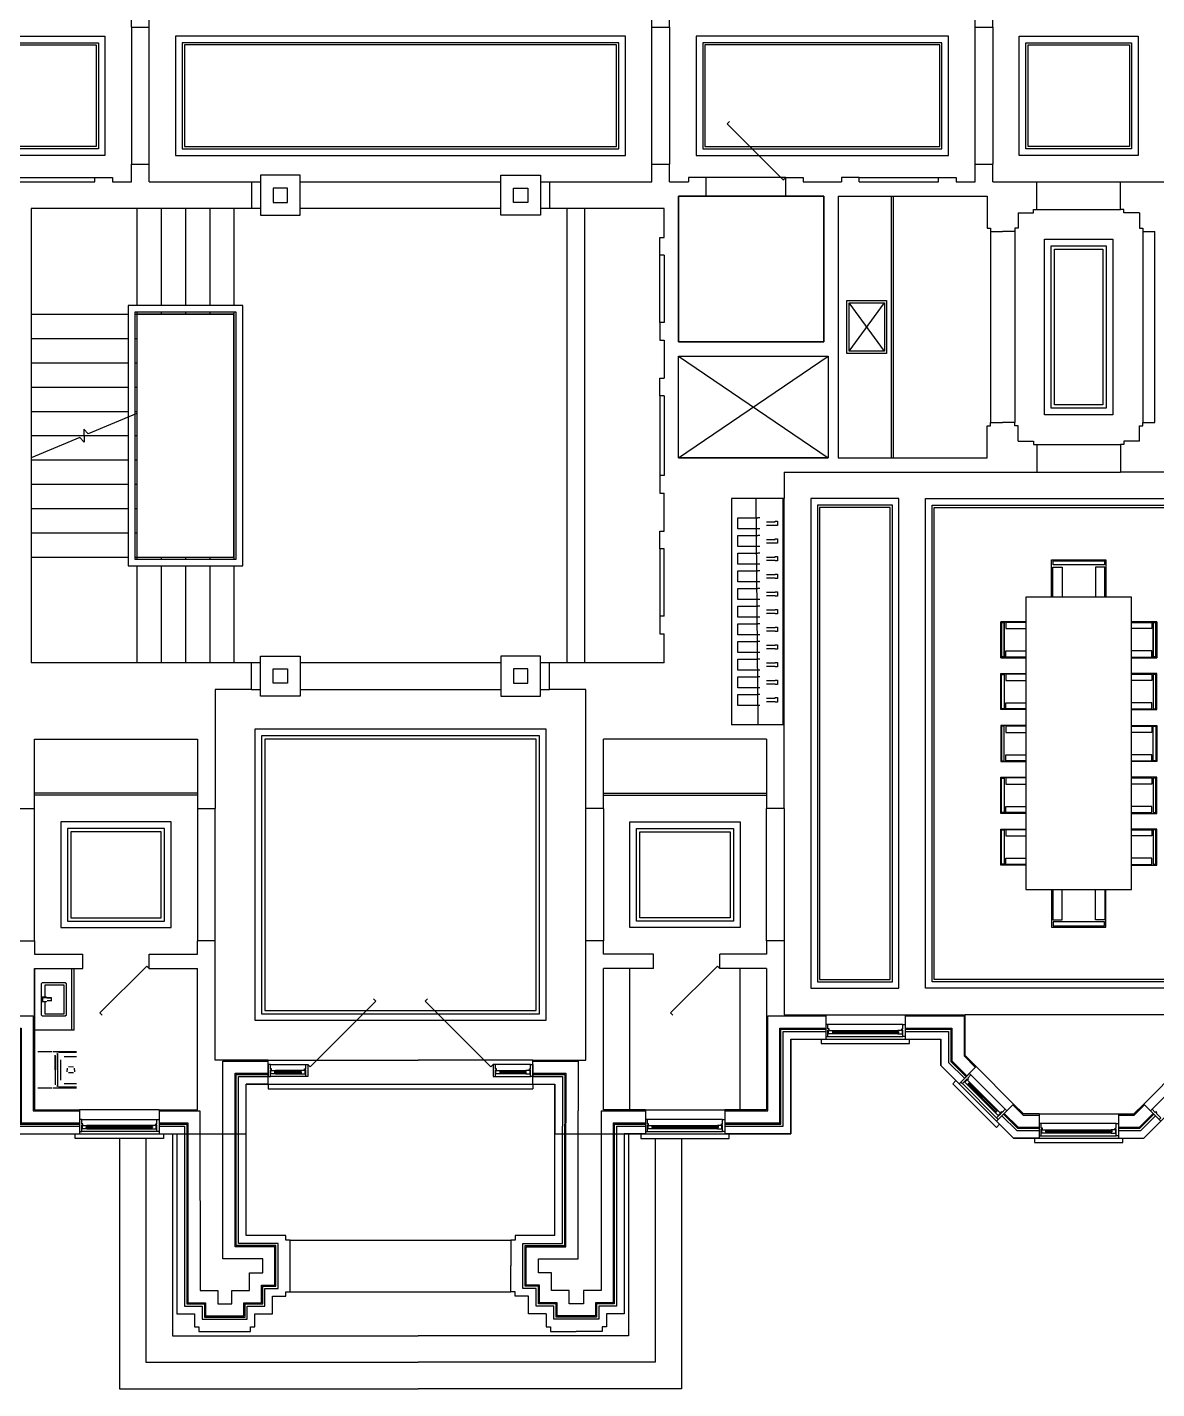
# Model space of a CAD drawing. Header units: metres. Extents: x -754 to 754, y 0 to 1179.
# Drawn here: x -169 to 343, y 0 to 617 of the extents above; entities that cross this region are included whole.
import ezdxf

# ---------------------------------------------------------------- set-up
doc = ezdxf.new("R2010")
doc.units = ezdxf.units.M

msp = doc.modelspace()

# ---------------------------------------------------------------- linework, layer by layer
at = {"layer": 'Defpoints', "elevation": 0.34}
msp.add_lwpolyline([(-177, 115.5), (-70, 115.5), (-70, 138), (70, 138), (70, 115.5), (177, 115.5), (177, 158.5), (244.99, 158.5), (244.99, 146.5), (277.94, 113.55), (337.05, 113.55), (370, 146.5), (370, 158.5), (438, 158.5), (449, 158.5), (449, 512), (638.09, 512), (638.09, 664.5)], dxfattribs=at)
at = {"layer": 'Defpoints', "color": 4, "elevation": 0.34}
msp.add_lwpolyline([(192, 540.5), (126, 540.5), (126, 474.5), (192, 474.5)], close=True, dxfattribs=at)
at = {"layer": 'Defpoints', "elevation": 0.34}
msp.add_lwpolyline([(-75.5, 487), (-119.5, 487), (-119.5, 377), (-75.5, 377)], close=True, dxfattribs=at)
at = {"layer": 'Defpoints'}
msp.add_lwpolyline([(126, 468.1), (193.9, 468.1), (193.9, 422), (126, 422)], close=True, dxfattribs=at)
at = {"layer": 'FP-Above'}
for p, q in [((-122, 617.08, 0.34), (-122, 555, 0.34)), ((-114, 555, 0.34), (-114, 617.08, 0.34)), ((114, 555, 0.34), (114, 617.08, 0.34)), ((122, 617.08, 0.34), (122, 555, 0.34)), ((260.5, 555, 0.34), (260.5, 617.08, 0.34)), ((268.5, 617.08, 0.34), (268.5, 555, 0.34)), ((-174.63, 549, 0.34), (-138.63, 549, 0.34)), ((-174.63, 549, 0.34), (-138.63, 549, 0.34)), ((-67.5, 547, 0.34), (-63.5, 547, 0.34)), ((-45.5, 547, 0.34), (45.5, 547, 0.34)), ((63.5, 547, 0.34), (67.5, 547, 0.34)), ((174.63, 549, 0.34), (138.63, 549, 0.34)), ((207.88, 549, 0.34), (243.88, 549, 0.34)), ((288.5, 547, 0.34), (326.5, 547, 0.34)), ((138.63, 540.5, 0.34), (174.63, 540.5, 0.34)), ((222.4, 540.5, 0.34), (222.4, 422, 0.34)), ((-63.5, 535, 0.34), (-67.5, 535, 0.34)), ((45.5, 535, 0.34), (-45.5, 535, 0.34)), ((67.5, 535, 0.34), (63.5, 535, 0.34)), ((288.5, 534.5, 0.34), (326.5, 534.5, 0.34)), ((267.5, 524.5, 0.34), (267.5, 438, 0.34)), ((278.5, 524.5, 0.34), (278.5, 438, 0.34)), ((336.5, 524.5, 0.34), (336.5, 438, 0.34)), ((117.5, 483.25, 0.34), (117.5, 513.75, 0.34)), ((126, 468.1, 0.34), (193.9, 422, 0.34)), ((126, 422, 0.34), (193.9, 468.1, 0.34)), ((117.5, 450, 0.34), (117.5, 414, 0.34)), ((288.5, 428, 0.34), (326.5, 428, 0.34)), ((288.5, 415.5, 0.34), (326.5, 415.5, 0.34)), ((117.5, 380.75, 0.34), (117.5, 350.25, 0.34)), ((-63.5, 329, 0.34), (-67.5, 329, 0.34)), ((45.5, 329, 0.34), (-45.5, 329, 0.34)), ((67.5, 329, 0.34), (63.5, 329, 0.34)), ((-67.5, 317, 0.34), (-63.5, 317, 0.34)), ((-45.5, 317, 0.34), (45.5, 317, 0.34)), ((63.5, 317, 0.34), (67.5, 317, 0.34)), ((-166, 203, 0.34), (-166, 262.99, 0.34)), ((-92, 263, 0.34), (-92, 203, 0.34)), ((-84, 203, 0.34), (-84, 263, 0.34)), ((84, 203, 0.34), (84, 263, 0.34)), ((92, 263, 0.34), (92, 203, 0.34)), ((166, 203, 0.34), (166, 262.99, 0.34)), ((174, 262.99, 0.34), (174, 203, 0.34)), ((-50, 44, 0.34), (50, 44, 0.34))]:
    msp.add_line(p, q, dxfattribs=at)
at = {"layer": 'FP-Above', "color": 8}
for p in [(-60, 149, 0.34), (60, 149, 0.34)]:
    msp.add_line(p, (8, 149, 0.34), dxfattribs=at)
at = {"layer": 'FP-Above'}
for points in [[(-134, 559), (-248.5, 559), (-248.5, 613.08), (-134, 613.08)], [(134, 559), (248.5, 559), (248.5, 613.08), (134, 613.08)], [(334.5, 559), (280.5, 559), (280.5, 613.08), (334.5, 613.08)], [(-137, 562), (-245.5, 562), (-245.5, 610.08), (-137, 610.08)], [(-138, 563), (-244.5, 563), (-244.5, 609.08), (-138, 609.08)], [(137, 562), (245.5, 562), (245.5, 610.08), (137, 610.08)], [(138, 563), (244.5, 563), (244.5, 609.08), (138, 609.08)], [(331.5, 562), (283.5, 562), (283.5, 610.08), (331.5, 610.08)], [(330.5, 563), (284.5, 563), (284.5, 609.08), (330.5, 609.08)], [(-51.25, 544.25), (-57.75, 544.25), (-57.75, 537.75), (-51.25, 537.75)], [(51.25, 544.25), (57.75, 544.25), (57.75, 537.75), (51.25, 537.75)], [(292, 521), (323, 521), (323, 441.5), (292, 441.5)], [(295, 518), (320, 518), (320, 444.5), (295, 444.5)], [(296.5, 516.5), (318.5, 516.5), (318.5, 446), (296.5, 446)], [(186, 181.5), (226, 181.5), (226, 403.5), (186, 403.5)], [(238, 403.5), (377, 403.5), (377, 181.5), (238, 181.5)], [(189, 184.5), (223, 184.5), (223, 400.5), (189, 400.5)], [(190, 185.5), (222, 185.5), (222, 399.5), (190, 399.5)], [(241, 400.5), (374, 400.5), (374, 184.5), (241, 184.5)], [(242, 399.5), (373, 399.5), (373, 185.5), (242, 185.5)], [(-51.25, 319.75), (-57.75, 319.75), (-57.75, 326.25), (-51.25, 326.25)], [(51.25, 319.75), (57.75, 319.75), (57.75, 326.25), (51.25, 326.25)]]:
    msp.add_lwpolyline(points, close=True, dxfattribs=at)
for points, elevation in [([(-102, 559), (102, 559), (102, 613.08), (-102, 613.08)], -0.34), ([(-99, 562), (99, 562), (99, 610.08), (-99, 610.08)], -0.34), ([(-98, 563), (98, 563), (98, 609.08), (-98, 609.08)], -0.34), ([(-66, 167), (66, 167), (66, 299), (-66, 299)], 0.34), ([(-63, 170), (63, 170), (63, 296), (-63, 296)], 0.34), ([(-61.5, 171.5), (61.5, 171.5), (61.5, 294.5), (-61.5, 294.5)], 0.34), ([(-104, 257), (-154, 257), (-154, 209), (-104, 209)], 0.34), ([(-107, 254), (-151, 254), (-151, 212), (-107, 212)], 0.34), ([(104, 257), (154, 257), (154, 209), (104, 209)], 0.34), ([(107, 254), (151, 254), (151, 212), (107, 212)], 0.34), ([(-108.5, 252.5), (-149.5, 252.5), (-149.5, 213.5), (-108.5, 213.5)], 0.34), ([(108.5, 252.5), (149.5, 252.5), (149.5, 213.5), (108.5, 213.5)], 0.34)]:
    msp.add_lwpolyline(points, close=True, dxfattribs=dict(at, elevation=elevation))
at = {"layer": 'FP-Above', "ltscale": 0.8}
for points in [[(162, 389.75), (152.89, 389.75), (152.89, 394.75), (162, 394.75)], [(162, 381.75), (152.89, 381.75), (152.89, 386.75), (162, 386.75)], [(162, 373.75), (152.89, 373.75), (152.89, 378.75), (162, 378.75)], [(162, 365.75), (152.89, 365.75), (152.89, 370.75), (162, 370.75)], [(162, 357.75), (152.89, 357.75), (152.89, 362.75), (162, 362.75)], [(162, 349.75), (152.89, 349.75), (152.89, 354.75), (162, 354.75)], [(162, 341.75), (152.89, 341.75), (152.89, 346.75), (162, 346.75)], [(162, 333.75), (152.89, 333.75), (152.89, 338.75), (162, 338.75)], [(162, 325.75), (152.89, 325.75), (152.89, 330.75), (162, 330.75)], [(162, 317.75), (152.89, 317.75), (152.89, 322.75), (162, 322.75)], [(162, 309.75), (152.89, 309.75), (152.89, 314.75), (162, 314.75)]]:
    msp.add_lwpolyline(points, dxfattribs=at)
at = {"layer": 'FP-Above'}
for points in [[(104, 126.5), (104, 190.5)], [(154, 126.5), (154, 190.5)], [(359.01, 169.5), (255.99, 169.5)]]:
    msp.add_lwpolyline(points, dxfattribs=at)
at = {"layer": 'FP-Door'}
msp.add_line((-50, 67.4, 0.34), (50, 67.4, 0.34), dxfattribs=at)
for points in [[(149.17, 574.46), (148.11, 573.4), (173.56, 547.94), (174.63, 549)], [(-135.21, 169.28), (-136.27, 170.35), (-115.06, 191.56), (-114, 190.5)], [(123.53, 169.28), (122.47, 170.35), (143.69, 191.56), (144.75, 190.5)], [(-12.3, 176.7), (-11.24, 175.64), (-40.94, 145.94), (-42, 147)], [(12.3, 176.7), (11.24, 175.64), (40.94, 145.94), (42, 147)]]:
    msp.add_lwpolyline(points, dxfattribs=at)
at = {"layer": 'FP-Fixture'}
for p, q in [((-92, 269, 0.34), (-166, 268.99, 0.34)), ((92, 269, 0.34), (166, 268.99, 0.34)), ((92.47, 268.99, 0.34), (166, 268.99, 0.34)), ((-166, 162.5), (-166, 190.5)), ((-166, 190.5), (-148, 190.5)), ((-149, 162.5), (-149, 190.5)), ((-148, 162.5), (-148, 190.5)), ((-162.75, 176.75), (-162.5, 176.75)), ((-162.75, 176.25), (-162.5, 176.25)), ((-148, 162.5), (-166, 162.5)), ((-166, 151.24), (-166, 137.76)), ((-158.02, 152.77), (-164.49, 152.76)), ((-146.84, 152.75), (-157.62, 152.75)), ((-156.51, 144.5), (-156.51, 151.25)), ((-156.37, 151.03), (-156.37, 144.5)), ((-155.45, 152.03), (-155.81, 152.03)), ((-155.81, 151.6), (-155.46, 151.6)), ((-155.46, 151.98), (-155.46, 137.02)), ((-146.86, 152.36), (-155.08, 152.36)), ((-154.03, 139.9), (-154.03, 149.1)), ((-152.52, 150.61), (-146.96, 150.61)), ((-156.51, 144.5), (-156.51, 137.75)), ((-156.37, 137.97), (-156.37, 144.5)), ((-151.08, 145.37), (-151.08, 144.5)), ((-151.08, 143.63), (-151.08, 144.5)), ((-148.23, 145.78), (-150.57, 145.87)), ((-148.23, 143.22), (-150.57, 143.13)), ((-147.74, 144.5), (-147.74, 145.28)), ((-147.74, 144.5), (-147.74, 143.72)), ((-158.02, 136.23), (-164.49, 136.24)), ((-146.84, 136.25), (-157.62, 136.25)), ((-155.81, 137.41), (-155.46, 137.41)), ((-155.45, 136.97), (-155.81, 136.97)), ((-146.86, 136.64), (-155.08, 136.64)), ((-152.52, 138.39), (-146.96, 138.39))]:
    msp.add_line(p, q, dxfattribs=at)
for points in [[(-163, 175.75), (-163, 169.5), (-162.5, 169), (-152, 169), (-151.5, 169.5), (-151.5, 183.5), (-152, 184), (-162.5, 184), (-163, 183.5), (-163, 177.25)], [(-161.25, 175.5), (-161.25, 170), (-152.5, 170), (-152.5, 183), (-161.25, 183), (-161.25, 177.5)], [(-163, 175.75), (-162.75, 175.75), (-162.75, 177.25), (-163, 177.25)], [(-160.5, 177.25), (-160.5, 177.5), (-162.5, 177.5), (-162.5, 175.5), (-160.5, 175.5), (-160.5, 175.75)], [(-158.25, 175.75), (-158.25, 177.25), (-162.25, 177.25), (-162.25, 175.75)], [(-160.25, 176), (-158.25, 176), (-158.25, 177), (-160.25, 177)]]:
    msp.add_lwpolyline(points, dxfattribs=at)
at = {"layer": 'FP-Furniture'}
for p, q in [((203.4, 470.25, 0.34), (219.4, 492.25, 0.34)), ((219.4, 470.25, 0.34), (203.4, 492.25, 0.34))]:
    msp.add_line(p, q, dxfattribs=at)
at = {"layer": 'FP-Furniture', "color": 8}
for p, q in [((173.5, 301, 0.34), (173.5, 403.5, 0.34)), ((174, 301, 0.34), (174, 403.5, 0.34)), ((165.92, 393, 0.34), (169.89, 393, 0.34)), ((165.92, 391.5, 0.34), (169.89, 391.5, 0.34)), ((165.92, 385, 0.34), (169.89, 385, 0.34)), ((165.92, 383.5, 0.34), (169.89, 383.5, 0.34)), ((165.92, 377, 0.34), (169.89, 377, 0.34)), ((165.92, 375.5, 0.34), (169.89, 375.5, 0.34)), ((165.92, 369, 0.34), (169.89, 369, 0.34)), ((165.92, 367.5, 0.34), (169.89, 367.5, 0.34)), ((165.92, 361, 0.34), (169.89, 361, 0.34)), ((165.92, 359.5, 0.34), (169.89, 359.5, 0.34)), ((165.92, 353, 0.34), (169.89, 353, 0.34)), ((165.92, 351.5, 0.34), (169.89, 351.5, 0.34)), ((165.92, 345, 0.34), (169.89, 345, 0.34)), ((165.92, 343.5, 0.34), (169.89, 343.5, 0.34)), ((165.92, 337, 0.34), (169.89, 337, 0.34)), ((165.92, 335.5, 0.34), (169.89, 335.5, 0.34)), ((165.92, 329, 0.34), (169.89, 329, 0.34)), ((165.92, 327.5, 0.34), (169.89, 327.5, 0.34)), ((165.92, 321, 0.34), (169.89, 321, 0.34)), ((165.92, 319.5, 0.34), (169.89, 319.5, 0.34)), ((165.92, 313, 0.34), (169.89, 313, 0.34)), ((165.92, 311.5, 0.34), (169.89, 311.5, 0.34))]:
    msp.add_line(p, q, dxfattribs=at)
at = {"layer": 'FP-Furniture'}
for points in [[(202.4, 469.25), (202.4, 493.25), (220.4, 493.25), (220.4, 469.25)], [(203.4, 470.25), (203.4, 492.25), (219.4, 492.25), (219.4, 470.25)]]:
    msp.add_lwpolyline(points, close=True, dxfattribs=at)
at = {"layer": 'FP-Furniture', "color": 8, "elevation": 0.34}
msp.add_lwpolyline([(161.11, 403.5), (162, 301)], dxfattribs=at)
at = {"layer": 'FP-Furniture', "color": 8}
for points in [[(162.89, 394.75), (162, 394.75)], [(162.89, 389.75), (162, 389.75)], [(169.89, 393), (169.89, 393.25), (170.89, 393.25), (170.89, 391.25), (169.89, 391.25), (169.89, 391.5)], [(162.89, 386.75), (162, 386.75)], [(169.89, 385), (169.89, 385.25), (170.89, 385.25), (170.89, 383.25), (169.89, 383.25), (169.89, 383.5)], [(162.89, 381.75), (162, 381.75)], [(162.89, 378.75), (162, 378.75)], [(169.89, 377), (169.89, 377.25), (170.89, 377.25), (170.89, 375.25), (169.89, 375.25), (169.89, 375.5)], [(162.89, 373.75), (162, 373.75)], [(162.89, 370.75), (162, 370.75)], [(295.22, 358.75), (295.22, 375.76), (319.78, 375.76), (319.78, 358.75)], [(295.75, 358.75), (295.75, 372.38), (299.95, 372.38), (299.95, 358.75)], [(319.34, 358.75), (319.34, 372.38), (315.14, 372.38), (315.14, 358.75)], [(162.89, 365.75), (162, 365.75)], [(169.89, 369), (169.89, 369.25), (170.89, 369.25), (170.89, 367.25), (169.89, 367.25), (169.89, 367.5)], [(162.89, 362.75), (162, 362.75)], [(169.89, 361), (169.89, 361.25), (170.89, 361.25), (170.89, 359.25), (169.89, 359.25), (169.89, 359.5)], [(162.89, 357.75), (162, 357.75)], [(162.89, 354.75), (162, 354.75)], [(169.89, 353), (169.89, 353.25), (170.89, 353.25), (170.89, 351.25), (169.89, 351.25), (169.89, 351.5)], [(162.89, 349.75), (162, 349.75)], [(162.89, 346.75), (162, 346.75)], [(283.5, 347.69), (272.16, 347.69), (272.16, 331.31), (283.5, 331.31)], [(283.5, 331.31), (272.16, 331.31), (272.16, 347.69), (283.5, 347.69)], [(283.5, 347.39), (274.41, 347.39), (274.41, 344.59), (283.5, 344.59)], [(283.5, 347.33), (274.41, 347.33), (274.41, 344.53), (283.5, 344.53)], [(331.5, 347.69), (342.84, 347.69), (342.84, 331.31), (331.5, 331.31)], [(331.5, 331.31), (342.84, 331.31), (342.84, 347.69), (331.5, 347.69)], [(331.5, 347.39), (340.59, 347.39), (340.59, 344.59), (331.5, 344.59)], [(331.5, 347.33), (340.59, 347.33), (340.59, 344.53), (331.5, 344.53)], [(162.89, 341.75), (162, 341.75)], [(169.89, 345), (169.89, 345.25), (170.89, 345.25), (170.89, 343.25), (169.89, 343.25), (169.89, 343.5)], [(162.89, 338.75), (162, 338.75)], [(162.89, 333.75), (162, 333.75)], [(169.89, 337), (169.89, 337.25), (170.89, 337.25), (170.89, 335.25), (169.89, 335.25), (169.89, 335.5)], [(283.5, 331.67), (274.41, 331.67), (274.41, 334.47), (283.5, 334.47)], [(283.5, 331.61), (274.41, 331.61), (274.41, 334.41), (283.5, 334.41)], [(331.5, 331.67), (340.59, 331.67), (340.59, 334.47), (331.5, 334.47)], [(331.5, 331.61), (340.59, 331.61), (340.59, 334.41), (331.5, 334.41)], [(162.89, 330.75), (162, 330.75)], [(169.89, 329), (169.89, 329.25), (170.89, 329.25), (170.89, 327.25), (169.89, 327.25), (169.89, 327.5)], [(162.89, 325.75), (162, 325.75)], [(162.89, 322.75), (162, 322.75)], [(169.89, 321), (169.89, 321.25), (170.89, 321.25), (170.89, 319.25), (169.89, 319.25), (169.89, 319.5)], [(283.5, 307.81), (272.16, 307.81), (272.16, 324.19), (283.5, 324.19)], [(283.5, 323.89), (274.41, 323.89), (274.41, 321.09), (283.5, 321.09)], [(331.5, 307.81), (342.84, 307.81), (342.84, 324.19), (331.5, 324.19)], [(331.5, 323.89), (340.59, 323.89), (340.59, 321.09), (331.5, 321.09)], [(162.89, 317.75), (162, 317.75)], [(162.89, 314.75), (162, 314.75)], [(162.89, 309.75), (162, 309.75)], [(169.89, 313), (169.89, 313.25), (170.89, 313.25), (170.89, 311.25), (169.89, 311.25), (169.89, 311.5)], [(283.5, 308.17), (274.41, 308.17), (274.41, 310.97), (283.5, 310.97)], [(331.5, 308.17), (340.59, 308.17), (340.59, 310.97), (331.5, 310.97)], [(283.5, 300.69), (272.16, 300.69), (272.16, 284.31), (283.5, 284.31)], [(283.5, 300.33), (274.41, 300.33), (274.41, 297.53), (283.5, 297.53)], [(331.5, 300.69), (342.84, 300.69), (342.84, 284.31), (331.5, 284.31)], [(331.5, 300.33), (340.59, 300.33), (340.59, 297.53), (331.5, 297.53)], [(283.5, 284.61), (274.41, 284.61), (274.41, 287.41), (283.5, 287.41)], [(331.5, 284.61), (340.59, 284.61), (340.59, 287.41), (331.5, 287.41)], [(283.5, 260.81), (272.16, 260.81), (272.16, 277.19), (283.5, 277.19)], [(283.5, 276.89), (274.41, 276.89), (274.41, 274.09), (283.5, 274.09)], [(331.5, 260.81), (342.84, 260.81), (342.84, 277.19), (331.5, 277.19)], [(331.5, 276.89), (340.59, 276.89), (340.59, 274.09), (331.5, 274.09)], [(283.5, 261.17), (274.41, 261.17), (274.41, 263.97), (283.5, 263.97)], [(331.5, 261.17), (340.59, 261.17), (340.59, 263.97), (331.5, 263.97)], [(283.5, 237.31), (272.16, 237.31), (272.16, 253.69), (283.5, 253.69)], [(283.5, 253.39), (274.41, 253.39), (274.41, 250.59), (283.5, 250.59)], [(331.5, 237.31), (342.84, 237.31), (342.84, 253.69), (331.5, 253.69)], [(331.5, 253.39), (340.59, 253.39), (340.59, 250.59), (331.5, 250.59)], [(283.5, 237.67), (274.41, 237.67), (274.41, 240.47), (283.5, 240.47)], [(331.5, 237.67), (340.59, 237.67), (340.59, 240.47), (331.5, 240.47)], [(295.22, 226.25), (295.22, 209.24), (319.78, 209.24), (319.78, 226.25)], [(295.75, 226.25), (295.75, 212.62), (299.95, 212.62), (299.95, 226.25)], [(319.34, 226.25), (319.34, 212.62), (315.14, 212.62), (315.14, 226.25)]]:
    msp.add_lwpolyline(points, dxfattribs=at)
for points in [[(319.23, 373.38), (295.87, 373.38), (295.87, 375.24), (319.23, 375.24)], [(331.5, 358.75), (283.5, 358.75), (283.5, 226.25), (331.5, 226.25)], [(273.75, 347.32), (273.75, 331.74), (272.5, 331.74), (272.5, 347.32)], [(273.75, 331.68), (273.75, 347.26), (272.5, 347.26), (272.5, 331.68)], [(341.25, 347.32), (341.25, 331.74), (342.5, 331.74), (342.5, 347.32)], [(341.25, 331.68), (341.25, 347.26), (342.5, 347.26), (342.5, 331.68)], [(273.75, 323.82), (273.75, 308.24), (272.5, 308.24), (272.5, 323.82)], [(341.25, 323.82), (341.25, 308.24), (342.5, 308.24), (342.5, 323.82)], [(273.75, 284.68), (273.75, 300.26), (272.5, 300.26), (272.5, 284.68)], [(341.25, 284.68), (341.25, 300.26), (342.5, 300.26), (342.5, 284.68)], [(273.75, 276.82), (273.75, 261.24), (272.5, 261.24), (272.5, 276.82)], [(341.25, 276.82), (341.25, 261.24), (342.5, 261.24), (342.5, 276.82)], [(273.75, 253.32), (273.75, 237.74), (272.5, 237.74), (272.5, 253.32)], [(341.25, 253.32), (341.25, 237.74), (342.5, 237.74), (342.5, 253.32)], [(319.23, 211.62), (295.87, 211.62), (295.87, 209.76), (319.23, 209.76)]]:
    msp.add_lwpolyline(points, close=True, dxfattribs=at)
at = {"layer": 'FP-Mill'}
for p, q in [((-92, 270, 0.34), (-166, 269.99, 0.34)), ((92, 270, 0.34), (166, 269.99, 0.34)), ((92.47, 269.99, 0.34), (166, 269.99, 0.34))]:
    msp.add_line(p, q, dxfattribs=at)
at = {"layer": 'FP-Proposed Wall'}
for p, q in [((-122, 617.08, 0.34), (-122, 625.08, 0.34)), ((-114, 617.08, 0.34), (-114, 625.08, 0.34)), ((114, 617.08, 0.34), (114, 625.08, 0.34)), ((122, 617.08, 0.34), (122, 625.08, 0.34)), ((260.5, 617.08, 0.34), (260.5, 625.08, 0.34)), ((268.5, 617.08, 0.34), (268.5, 625.08, 0.34)), ((-122, 617.08, 0.34), (-114, 617.08, 0.34)), ((114, 617.08, 0.34), (122, 617.08, 0.34)), ((260.5, 617.08, 0.34), (268.5, 617.08, 0.34)), ((-122, 547, 0.34), (-122, 555, 0.34)), ((-122, 555, 0.34), (-114, 555, 0.34)), ((-114, 547, 0.34), (-114, 555, 0.34)), ((-63.5, 550, 0.34), (-63.5, 532, 0.34)), ((-45.5, 550, 0.34), (-63.5, 550, 0.34)), ((-45.5, 532, 0.34), (-45.5, 550, 0.34)), ((45.5, 532, 0.34), (45.5, 550, 0.34)), ((45.5, 550, 0.34), (63.5, 550, 0.34)), ((63.5, 550, 0.34), (63.5, 532, 0.34)), ((114, 547, 0.34), (114, 555, 0.34)), ((114, 555, 0.34), (122, 555, 0.34)), ((122, 547, 0.34), (122, 555, 0.34)), ((260.5, 547, 0.34), (260.5, 555, 0.34)), ((260.5, 555, 0.34), (268.5, 555, 0.34)), ((268.5, 547, 0.34), (268.5, 555, 0.34)), ((-174.63, 547, 0.34), (-138.63, 547, 0.34)), ((-138.63, 547, 0.34), (-138.63, 549, 0.34)), ((-138.63, 549, 0.34), (-130.63, 549, 0.34)), ((-138.63, 547, 0.34), (-138.63, 549, 0.34)), ((-138.63, 549, 0.34), (-130.63, 549, 0.34)), ((-130.63, 549, 0.34), (-130.63, 547, 0.34)), ((-130.63, 549, 0.34), (-130.63, 547, 0.34)), ((-130.63, 547, 0.34), (-122, 547, 0.34)), ((-114, 547, 0.34), (-67.5, 547, 0.34)), ((-67.5, 547, 0.34), (-67.5, 535, 0.34)), ((67.5, 547, 0.34), (67.5, 535, 0.34)), ((67.5, 547, 0.34), (114, 547, 0.34)), ((122, 547, 0.34), (130.63, 547, 0.34)), ((130.63, 549, 0.34), (130.63, 547, 0.34)), ((138.63, 549, 0.34), (130.63, 549, 0.34)), ((138.63, 540.5, 0.34), (138.63, 549, 0.34)), ((174.63, 540.5, 0.34), (174.63, 549, 0.34)), ((174.63, 549, 0.34), (182.63, 549, 0.34)), ((182.63, 549, 0.34), (182.63, 547, 0.34)), ((182.63, 547, 0.34), (199.88, 547, 0.34)), ((199.88, 549, 0.34), (199.88, 547, 0.34)), ((207.88, 549, 0.34), (199.88, 549, 0.34)), ((207.88, 547, 0.34), (207.88, 549, 0.34)), ((207.88, 547, 0.34), (243.88, 547, 0.34)), ((243.88, 547, 0.34), (243.88, 549, 0.34)), ((243.88, 549, 0.34), (251.88, 549, 0.34)), ((251.88, 549, 0.34), (251.88, 547, 0.34)), ((251.88, 547, 0.34), (260.5, 547, 0.34)), ((268.5, 547, 0.34), (288.5, 547, 0.34)), ((288.5, 534.5, 0.34), (288.5, 547, 0.34)), ((326.5, 547, 0.34), (346.5, 547, 0.34)), ((326.5, 534.5, 0.34), (326.5, 547, 0.34)), ((126, 474.5, 0.34), (126, 540.5, 0.34)), ((126, 540.5, 0.34), (138.63, 540.5, 0.34)), ((174.63, 540.5, 0.34), (192, 540.5, 0.34)), ((192, 540.5, 0.34), (192, 474.5, 0.34)), ((198.4, 540.5, 0.34), (198.4, 468.1, 0.34)), ((198.4, 540.5, 0.34), (266, 540.5, 0.34)), ((266, 540.5, 0.34), (266, 526, 0.34)), ((288.5, 540.5, 0.34), (288.5, 540.5, 0.34)), ((326.5, 540.5, 0.34), (326.5, 540.5, 0.34)), ((-167.5, 535, 0.34), (-167.5, 329, 0.34)), ((-67.5, 535, 0.34), (-167.5, 535, 0.34)), ((-63.5, 532, 0.34), (-45.5, 532, 0.34)), ((63.5, 532, 0.34), (45.5, 532, 0.34)), ((78, 535, 0.34), (67.5, 535, 0.34)), ((119.5, 535, 0.34), (78, 535, 0.34)), ((119.5, 521.75, 0.34), (119.5, 535, 0.34)), ((280, 533, 0.34), (280, 526, 0.34)), ((280, 533, 0.34), (287, 533, 0.34)), ((287, 533, 0.34), (287, 534.5, 0.34)), ((287, 534.5, 0.34), (288.5, 534.5, 0.34)), ((328, 534.5, 0.34), (326.5, 534.5, 0.34)), ((328, 533, 0.34), (328, 534.5, 0.34)), ((335, 533, 0.34), (328, 533, 0.34)), ((335, 533, 0.34), (335, 526, 0.34)), ((266, 526, 0.34), (267.5, 526, 0.34)), ((267.5, 526, 0.34), (267.5, 524.5, 0.34)), ((278.5, 526, 0.34), (278.5, 524.5, 0.34)), ((280, 526, 0.34), (278.5, 526, 0.34)), ((335, 526, 0.34), (336.5, 526, 0.34)), ((336.5, 526, 0.34), (336.5, 524.5, 0.34)), ((117.5, 513.75, 0.34), (117.5, 521.75, 0.34)), ((117.5, 521.75, 0.34), (119.5, 521.75, 0.34)), ((267.5, 524.5, 0.34), (273, 524.5, 0.34)), ((278.5, 524.5, 0.34), (273, 524.5, 0.34)), ((336.5, 524.5, 0.34), (342, 524.5, 0.34)), ((342, 438, 0.34), (342, 524.5, 0.34)), ((119.5, 513.75, 0.34), (117.5, 513.75, 0.34)), ((119.5, 513.75, 0.34), (119.5, 483.25, 0.34)), ((117.5, 483.25, 0.34), (117.5, 475.25, 0.34)), ((119.5, 483.25, 0.34), (117.5, 483.25, 0.34)), ((117.5, 475.25, 0.34), (119.5, 475.25, 0.34)), ((119.5, 475.25, 0.34), (119.5, 458, 0.34)), ((192, 474.5, 0.34), (126, 474.5, 0.34)), ((126, 422, 0.34), (126, 468.1, 0.34)), ((126, 468.1, 0.34), (193.9, 468.1, 0.34)), ((193.9, 468.1, 0.34), (193.9, 422, 0.34)), ((198.4, 468.1, 0.34), (198.4, 422, 0.34)), ((117.5, 450, 0.34), (117.5, 458, 0.34)), ((117.5, 458, 0.34), (119.5, 458, 0.34)), ((119.5, 450, 0.34), (117.5, 450, 0.34)), ((119.5, 450, 0.34), (119.5, 414, 0.34)), ((266, 422, 0.34), (266, 436.5, 0.34)), ((266, 436.5, 0.34), (267.5, 436.5, 0.34)), ((267.5, 436.5, 0.34), (267.5, 438, 0.34)), ((267.5, 438, 0.34), (273, 438, 0.34)), ((278.5, 438, 0.34), (273, 438, 0.34)), ((278.5, 436.5, 0.34), (278.5, 438, 0.34)), ((280, 436.5, 0.34), (278.5, 436.5, 0.34)), ((280, 429.5, 0.34), (280, 436.5, 0.34)), ((335, 429.5, 0.34), (335, 436.5, 0.34)), ((335, 436.5, 0.34), (336.5, 436.5, 0.34)), ((336.5, 436.5, 0.34), (336.5, 438, 0.34)), ((336.5, 438, 0.34), (342, 438, 0.34)), ((280, 429.5, 0.34), (287, 429.5, 0.34)), ((287, 429.5, 0.34), (287, 428, 0.34)), ((287, 428, 0.34), (288.5, 428, 0.34)), ((288.5, 428, 0.34), (288.5, 415.5, 0.34)), ((326.5, 428, 0.34), (326.5, 415.5, 0.34)), ((328, 428, 0.34), (326.5, 428, 0.34)), ((328, 429.5, 0.34), (328, 428, 0.34)), ((335, 429.5, 0.34), (328, 429.5, 0.34)), ((126, 422, 0.34), (193.9, 422, 0.34)), ((198.4, 422, 0.34), (266, 422, 0.34)), ((117.5, 414, 0.34), (117.5, 406, 0.34)), ((119.5, 414, 0.34), (117.5, 414, 0.34)), ((174, 415.5, 0.34), (174, 403.5, 0.34)), ((174, 415.5, 0.34), (288.5, 415.5, 0.34)), ((441, 415.5, 0.34), (326.5, 415.5, 0.34)), ((117.5, 406, 0.34), (119.5, 406, 0.34)), ((119.5, 388.75, 0.34), (119.5, 406, 0.34)), ((150, 403.5, 0.34), (150, 301, 0.34)), ((174, 403.5, 0.34), (150, 403.5, 0.34)), ((117.5, 380.75, 0.34), (117.5, 388.75, 0.34)), ((117.5, 388.75, 0.34), (119.5, 388.75, 0.34)), ((119.5, 380.75, 0.34), (117.5, 380.75, 0.34)), ((119.5, 350.25, 0.34), (119.5, 380.75, 0.34)), ((117.5, 350.25, 0.34), (117.5, 342.25, 0.34)), ((119.5, 350.25, 0.34), (117.5, 350.25, 0.34)), ((117.5, 342.25, 0.34), (119.5, 342.25, 0.34)), ((119.5, 329, 0.34), (119.5, 342.25, 0.34)), ((-67.5, 329, 0.34), (-167.5, 329, 0.34)), ((-67.5, 317, 0.34), (-67.5, 329, 0.34)), ((-63.5, 314, 0.34), (-63.5, 332, 0.34)), ((-63.5, 332, 0.34), (-45.5, 332, 0.34)), ((-45.5, 332, 0.34), (-45.5, 314, 0.34)), ((45.5, 332, 0.34), (45.5, 314, 0.34)), ((63.5, 332, 0.34), (45.5, 332, 0.34)), ((63.5, 314, 0.34), (63.5, 332, 0.34)), ((67.5, 317, 0.34), (67.5, 329, 0.34)), ((78, 329, 0.34), (67.5, 329, 0.34)), ((119.5, 329, 0.34), (78, 329, 0.34)), ((-84, 317, 0.34), (-84, 263, 0.34)), ((-67.5, 317, 0.34), (-84, 317, 0.34)), ((84, 317, 0.34), (67.5, 317, 0.34)), ((84, 263, 0.34), (84, 317, 0.34)), ((-45.5, 314, 0.34), (-63.5, 314, 0.34)), ((45.5, 314, 0.34), (63.5, 314, 0.34)), ((174, 301, 0.34), (150, 301, 0.34)), ((174, 262.99, 0.34), (174, 301, 0.34)), ((-166, 262.99, 0.34), (-166, 294.5, 0.34)), ((-166, 294.5, 0.34), (-92, 294.5, 0.34)), ((-104.47, 294.5, 0.34), (-104.47, 294.5, 0.34)), ((-92, 294.5, 0.34), (-92, 263, 0.34)), ((-92, 294.5, 0.34), (-92, 294.5, 0.34)), ((92, 263, 0.34), (92, 294.5, 0.34)), ((166, 294.5, 0.34), (92, 294.5, 0.34)), ((166, 294.5, 0.34), (166, 262.99, 0.34)), ((-174, 262.99, 0.34), (-166, 262.99, 0.34)), ((-92, 263, 0.34), (-84, 263, 0.34)), ((92, 263, 0.34), (84, 263, 0.34)), ((174, 262.99, 0.34), (166, 262.99, 0.34)), ((-174, 203, 0.34), (-166, 203, 0.34)), ((-166, 203, 0.34), (-166, 197, 0.34)), ((-92, 197, 0.34), (-92, 203, 0.34)), ((-84, 203, 0.34), (-92, 203, 0.34)), ((-84, 149, 0.34), (-84, 203, 0.34)), ((84, 149, 0.34), (84, 203, 0.34)), ((92, 203, 0.34), (84, 203, 0.34)), ((92, 197, 0.34), (92, 203, 0.34)), ((166, 203, 0.34), (166, 197, 0.34)), ((174, 203, 0.34), (166, 203, 0.34)), ((174, 203, 0.34), (174, 169.5, 0.34)), ((-166, 197, 0.34), (-144, 197, 0.34)), ((-144, 190.5, 0.34), (-144, 197, 0.34)), ((-114, 190.5, 0.34), (-114, 197, 0.34)), ((-114, 197, 0.34), (-92, 197, 0.34)), ((114.75, 197, 0.34), (92, 197, 0.34)), ((114.75, 190.5, 0.34), (114.75, 197, 0.34)), ((144.75, 190.5, 0.34), (144.75, 197, 0.34)), ((166, 197, 0.34), (144.75, 197, 0.34)), ((-166, 190.5, 0.34), (-166, 126.5, 0.34)), ((-166, 190.5, 0.34), (-144, 190.5, 0.34)), ((-114, 190.5, 0.34), (-92, 190.5, 0.34)), ((-92, 126.5, 0.34), (-92, 190.5, 0.34)), ((92, 126.5, 0.34), (92, 190.5, 0.34)), ((114.75, 190.5, 0.34), (92, 190.5, 0.34)), ((166, 190.5, 0.34), (144.75, 190.5, 0.34)), ((166, 190.5, 0.34), (166, 126.5, 0.34)), ((174, 169.5, 0.34), (192.79, 169.5, 0.34)), ((192.79, 169.5, 0.34), (192.79, 158.5, 0.34)), ((228.79, 169.5, 0.34), (228.79, 158.5, 0.34)), ((228.79, 169.5, 0.34), (255.99, 169.5, 0.34)), ((177, 158.5, 0.34), (177, 115.5, 0.34)), ((177, 158.5, 0.34), (192.79, 158.5, 0.34)), ((228.79, 158.5, 0.34), (244.99, 158.5, 0.34)), ((-60, 149, 0.34), (-84, 149, 0.34)), ((-60, 138, 0.34), (-60, 149, 0.34)), ((60, 138, 0.34), (60, 149, 0.34)), ((60, 149, 0.34), (84, 149, 0.34)), ((67.5, 149, 0.34), (67.5, 149, 0.34)), ((261.02, 146.03, 0.34), (253.24, 138.25, 0.34)), ((-60, 138, 0.34), (-70, 138, 0.34)), ((60, 138, 0.34), (70, 138, 0.34)), ((70, 69.4, 0.34), (70, 138, 0.34)), ((-166, 126.5, 0.34), (-145.5, 126.5, 0.34)), ((-145.5, 126.5, 0.34), (-145.5, 115.5, 0.34)), ((-109.5, 126.5, 0.34), (-109.5, 115.5, 0.34)), ((-109.5, 126.5, 0.34), (-92, 126.5, 0.34)), ((111, 126.5, 0.34), (92, 126.5, 0.34)), ((111, 126.5, 0.34), (111, 115.5, 0.34)), ((147, 126.5, 0.34), (147, 115.5, 0.34)), ((166, 126.5, 0.34), (147, 126.5, 0.34)), ((277.99, 129.06, 0.34), (270.21, 121.28, 0.34)), ((289.5, 124.55, 0.34), (289.5, 113.55, 0.34)), ((325.5, 124.55, 0.34), (325.5, 113.55, 0.34)), ((337, 129.06, 0.34), (344.78, 121.28, 0.34)), ((-177, 115.5, 0.34), (-145.5, 115.5, 0.34)), ((-109.5, 115.5, 0.34), (-101.4, 115.5, 0.34)), ((101.4, 115.5, 0.34), (101.4, 34, 0.34)), ((111, 115.5, 0.34), (101.4, 115.5, 0.34)), ((109.5, 115.5, 0.34), (101.4, 115.5, 0.34)), ((177, 115.5, 0.34), (147, 115.5, 0.34)), ((52, 69.4, 0.34), (52, 67.4, 0.34)), ((70, 69.4, 0.34), (52, 69.4, 0.34)), ((50, 67.4, 0.34), (50, 55.7, 0.34)), ((52, 67.4, 0.34), (50, 67.4, 0.34)), ((50, 44, 0.34), (50, 55.7, 0.34)), ((52, 44, 0.34), (50, 44, 0.34)), ((52, 42, 0.34), (52, 44, 0.34)), ((58, 42, 0.34), (52, 42, 0.34)), ((58, 34, 0.34), (58, 42, 0.34)), ((66, 34, 0.34), (58, 34, 0.34)), ((66, 34, 0.34), (66, 28, 0.34)), ((93.4, 34, 0.34), (93.4, 28, 0.34)), ((101.4, 34, 0.34), (93.4, 34, 0.34)), ((66, 28, 0.34), (68, 28, 0.34)), ((68, 28, 0.34), (68, 26, 0.34)), ((68, 26, 0.34), (79.7, 26, 0.34)), ((91.4, 26, 0.34), (79.7, 26, 0.34)), ((91.4, 28, 0.34), (91.4, 26, 0.34)), ((93.4, 28, 0.34), (91.4, 28, 0.34))]:
    msp.add_line(p, q, dxfattribs=at)
at = {"layer": 'FP-Proposed Wall', "elevation": 0.34}
for points in [[(261.02, 146.03), (255.99, 151.06), (255.99, 169.5)], [(253.24, 138.25), (244.99, 146.5), (244.99, 158.5)], [(-101.4, 115.5), (-101.4, 34), (-93.4, 34), (-93.4, 28), (-91.4, 28), (-91.4, 26), (-79.7, 26), (-68, 26), (-68, 28), (-66, 28), (-66, 34), (-58, 34), (-58, 42), (-52, 42), (-52, 44), (-50, 44), (-50, 55.7), (-50, 67.4), (-52, 67.4), (-52, 69.4), (-70, 69.4), (-70, 138)], [(289.5, 124.55), (282.5, 124.55), (277.99, 129.06)], [(325.5, 124.55), (332.5, 124.55), (337, 129.06)], [(289.5, 113.55), (277.94, 113.55), (270.21, 121.28)], [(325.5, 113.55), (337.05, 113.55), (344.78, 121.28)]]:
    msp.add_lwpolyline(points, dxfattribs=at)
at = {"layer": 'FP-Stair'}
for p, q in [((-119.5, 535, 0.34), (-119.5, 491, 0.34)), ((-108.5, 535, 0.34), (-108.5, 491, 0.34)), ((-97.5, 535, 0.34), (-97.5, 491, 0.34)), ((-86.5, 535, 0.34), (-86.5, 491, 0.34)), ((-75.5, 535, 0.34), (-75.5, 491, 0.34)), ((75.5, 329, 0.34), (75.5, 535, 0.34)), ((-119.5, 488, 0.34), (-119.5, 376, 0.34)), ((-108.5, 488, 0.34), (-108.5, 487, 0.34)), ((-97.5, 488, 0.34), (-97.5, 487, 0.34)), ((-86.5, 488, 0.34), (-86.5, 487, 0.34)), ((-75.5, 488, 0.34), (-75.5, 376, 0.34)), ((-167.5, 487, 0.34), (-123.5, 487, 0.34)), ((-120.5, 487, 0.34), (-75.5, 487, 0.34)), ((-108.5, 377, 0.34), (-108.5, 376, 0.34)), ((-97.5, 377, 0.34), (-97.5, 376, 0.34)), ((-86.5, 377, 0.34), (-86.5, 376, 0.34)), ((-119.5, 373, 0.34), (-119.5, 329, 0.34)), ((-108.5, 373, 0.34), (-108.5, 329, 0.34)), ((-97.5, 373, 0.34), (-97.5, 329, 0.34)), ((-86.5, 373, 0.34), (-86.5, 329, 0.34)), ((-75.5, 373, 0.34), (-75.5, 329, 0.34)), ((-60, 138, 0.34), (-60, 136, 0.34)), ((-60, 136, 0.34), (60, 136, 0.34)), ((60, 138, 0.34), (60, 136, 0.34))]:
    msp.add_line(p, q, dxfattribs=at)
for points in [[(83.5, 329), (83.5, 535)], [(-167.5, 476), (-123.5, 476)], [(-120.5, 476), (-119.5, 476)], [(-167.5, 465), (-123.5, 465)], [(-120.5, 465), (-119.5, 465)], [(-167.5, 454), (-123.5, 454)], [(-120.5, 454), (-119.5, 454)], [(-167.5, 443), (-123.5, 443)], [(-120.5, 443), (-119.5, 443)], [(-167.5, 432), (-123.5, 432)], [(-120.5, 432), (-119.5, 432)], [(-167.5, 421), (-123.5, 421)], [(-120.5, 421), (-119.5, 421)], [(-120.5, 421), (-119.5, 421)], [(-167.5, 410), (-123.5, 410)], [(-120.5, 410), (-119.5, 410)], [(-167.5, 399), (-123.5, 399)], [(-120.5, 399), (-119.5, 399)], [(-167.5, 388), (-123.5, 388)], [(-120.5, 388), (-119.5, 388)], [(-167.5, 377), (-123.5, 377)], [(-120.5, 377), (-75.5, 377)]]:
    msp.add_lwpolyline(points, dxfattribs=at)
for points in [[(-123.5, 373), (-71.5, 373), (-71.5, 491), (-123.5, 491)], [(-120.5, 376), (-74.5, 376), (-74.5, 488), (-120.5, 488)]]:
    msp.add_lwpolyline(points, close=True, dxfattribs=at)
at = {"layer": 'FP-Stair', "linetype": 'Continuous'}
msp.add_lwpolyline([(-119.5, 442), (-141.65, 432.77), (-143.63, 434.92), (-143.37, 429.08), (-145.35, 431.23), (-167.5, 422)], dxfattribs=at)
at = {"layer": 'FP-Stair', "elevation": -1.97}
for points in [[(-127.4, 113.5), (-127.4, 0), (8, 0)], [(-115.4, 113.5), (-115.4, 12), (8, 12)], [(-103.4, 115.5), (-103.4, 24), (8, 24)], [(103.4, 115.5), (103.4, 24), (8, 24)], [(127.4, 113.5), (127.4, 0), (8, 0)], [(115.4, 113.5), (115.4, 12), (8, 12)]]:
    msp.add_lwpolyline(points, dxfattribs=at)
at = {"layer": 'FP-Wall Detail'}
msp.add_line((223.4, 540.5, 0.34), (223.4, 422, 0.34), dxfattribs=at)
at = {"layer": 'FP-Wall Detail', "elevation": 0.34}
for points in [[(-192.79, 169), (-166.5, 169), (-166.5, 126), (-145.5, 126)], [(147, 126), (166.5, 126), (166.5, 169), (192.79, 169)], [(228.79, 169), (255.49, 169), (255.49, 150.85), (260.67, 145.68)], [(-192.79, 163.5), (-172, 163.5), (-172, 120.5), (-145.5, 120.5)], [(-192.79, 163), (-172.5, 163), (-172.5, 120), (-145.5, 120)], [(-192.79, 162), (-173.5, 162), (-173.5, 119), (-145.5, 119)], [(147, 120.5), (172, 120.5), (172, 163.5), (192.79, 163.5)], [(147, 120), (172.5, 120), (172.5, 163), (192.79, 163)], [(147, 119), (173.5, 119), (173.5, 162), (192.79, 162)], [(228.79, 163.5), (249.99, 163.5), (249.99, 148.57), (256.78, 141.79)], [(228.79, 163), (249.49, 163), (249.49, 148.36), (256.43, 141.43)], [(228.79, 162), (248.49, 162), (248.49, 147.95), (255.72, 140.73)], [(-80.5, 126), (-80.5, 148.5), (-60, 148.5)], [(60, 148.5), (80.5, 148.5), (80.5, 126), (80.5, 126)], [(-75, 120.5), (-75, 143), (-60, 143)], [(-74.5, 120), (-74.5, 142.5), (-60, 142.5)], [(60, 143), (75, 143), (75, 120.5), (75, 120.5)], [(60, 142.5), (74.5, 142.5), (74.5, 120), (74.5, 120)], [(-73.5, 119), (-73.5, 141.5), (-60, 141.5)], [(60, 141.5), (73.5, 141.5), (73.5, 119), (73.5, 119)], [(-109.5, 126), (-101.4, 126), (-90.95, 126)], [(-90.95, 126), (-90.9, 44.5), (-82.9, 44.5), (-82.9, 38.5), (-80.9, 38.5), (-80.9, 38.5), (-79.7, 38.5), (-78.5, 38.5), (-78.5, 38.5), (-76.5, 38.5), (-76.5, 44.5), (-68.5, 44.5), (-68.5, 52.5), (-62.5, 52.5), (-62.5, 54.5), (-62.5, 54.5), (-62.5, 55.7), (-62.5, 56.9), (-62.5, 56.9), (-62.5, 58.9), (-80.5, 58.9), (-80.5, 126)], [(90.95, 126), (90.9, 44.5), (82.9, 44.5), (82.9, 38.5), (80.9, 38.5), (80.9, 38.5), (79.7, 38.5), (78.5, 38.5), (78.5, 38.5), (76.5, 38.5), (76.5, 44.5), (68.5, 44.5), (68.5, 52.5), (62.5, 52.5), (62.5, 54.5), (62.5, 54.5), (62.5, 55.7), (62.5, 56.9), (62.5, 56.9), (62.5, 58.9), (80.5, 58.9), (80.5, 126)], [(90.95, 126), (111, 126)], [(272.69, 123.76), (279.39, 117.05), (289.5, 117.05)], [(273.4, 124.46), (279.8, 118.05), (289.5, 118.05)], [(273.75, 124.82), (280.01, 118.55), (289.5, 118.55)], [(277.64, 128.71), (282.29, 124.05), (289.5, 124.05)], [(325.5, 124.05), (332.7, 124.05), (337.35, 128.71)], [(325.5, 118.55), (334.98, 118.55), (341.24, 124.82)], [(325.5, 118.05), (335.19, 118.05), (341.6, 124.46)], [(325.5, 117.05), (335.6, 117.05), (342.3, 123.76)], [(-109.5, 120.5), (-101.4, 120.5), (-96.4, 120.5)], [(-109.5, 120), (-101.4, 120), (-96.9, 120)], [(-109.5, 119), (-101.4, 119), (-97.9, 119)], [(-97.9, 119), (-97.9, 37.5), (-89.9, 37.5), (-89.9, 31.5), (-87.9, 31.5), (-87.9, 31.5), (-79.7, 31.5), (-71.5, 31.5), (-71.5, 31.5), (-69.5, 31.5), (-69.5, 37.5), (-61.5, 37.5), (-61.5, 45.5), (-55.5, 45.5), (-55.5, 47.5), (-55.5, 47.5), (-55.5, 55.7), (-55.5, 63.9), (-55.5, 63.9), (-55.5, 65.9), (-73.5, 65.9), (-73.5, 119)], [(-96.9, 120), (-96.9, 38.5), (-88.9, 38.5), (-88.9, 32.5), (-86.9, 32.5), (-86.9, 32.5), (-79.7, 32.5), (-72.5, 32.5), (-72.5, 32.5), (-70.5, 32.5), (-70.5, 38.5), (-62.5, 38.5), (-62.5, 46.5), (-56.5, 46.5), (-56.5, 48.5), (-56.5, 48.5), (-56.5, 55.7), (-56.5, 62.9), (-56.5, 62.9), (-56.5, 64.9), (-74.5, 64.9), (-74.5, 120)], [(-96.4, 120.5), (-96.4, 39), (-88.4, 39), (-88.4, 33), (-86.4, 33), (-86.4, 33), (-79.7, 33), (-73, 33), (-73, 33), (-71, 33), (-71, 39), (-63, 39), (-63, 47), (-57, 47), (-57, 49), (-57, 49), (-57, 55.7), (-57, 62.4), (-57, 62.4), (-57, 64.4), (-75, 64.4), (-75, 120.5)], [(97.9, 119), (97.9, 37.5), (89.9, 37.5), (89.9, 31.5), (87.9, 31.5), (87.9, 31.5), (79.7, 31.5), (71.5, 31.5), (71.5, 31.5), (69.5, 31.5), (69.5, 37.5), (61.5, 37.5), (61.5, 45.5), (55.5, 45.5), (55.5, 47.5), (55.5, 47.5), (55.5, 55.7), (55.5, 63.9), (55.5, 63.9), (55.5, 65.9), (73.5, 65.9), (73.5, 119)], [(96.9, 120), (96.9, 38.5), (88.9, 38.5), (88.9, 32.5), (86.9, 32.5), (86.9, 32.5), (79.7, 32.5), (72.5, 32.5), (72.5, 32.5), (70.5, 32.5), (70.5, 38.5), (62.5, 38.5), (62.5, 46.5), (56.5, 46.5), (56.5, 48.5), (56.5, 48.5), (56.5, 55.7), (56.5, 62.9), (56.5, 62.9), (56.5, 64.9), (74.5, 64.9), (74.5, 120)], [(96.4, 120.5), (96.4, 39), (88.4, 39), (88.4, 33), (86.4, 33), (86.4, 33), (79.7, 33), (73, 33), (73, 33), (71, 33), (71, 39), (63, 39), (63, 47), (57, 47), (57, 49), (57, 49), (57, 55.7), (57, 62.4), (57, 62.4), (57, 64.4), (75, 64.4), (75, 120.5)], [(96.4, 120.5), (111, 120.5)], [(96.9, 120), (111, 120)], [(97.9, 119), (111, 119)]]:
    msp.add_lwpolyline(points, dxfattribs=at)
at = {"layer": 'FP-Window'}
for p, q in [((192.79, 169.5), (228.79, 169.5)), ((228.79, 169.5), (228.79, 169.5)), ((227.79, 165.11), (193.79, 165.11)), ((195.79, 161.86), (195.79, 161.36)), ((196.04, 162.36), (196.29, 162.11)), ((196.04, 162.36), (225.54, 162.36)), ((196.04, 160.86), (196.29, 161.11)), ((225.54, 160.86), (196.04, 160.86)), ((196.29, 161.98), (196.29, 162.11)), ((196.29, 161.11), (196.29, 161.23)), ((225.54, 162.36), (225.29, 162.11)), ((225.29, 161.98), (225.29, 162.11)), ((225.29, 161.11), (225.29, 161.23)), ((225.54, 160.86), (225.29, 161.11)), ((225.79, 161.86), (225.79, 161.36)), ((190.79, 158.5), (190.79, 156.5)), ((190.79, 156.5), (230.79, 156.5)), ((193.79, 159.61), (227.79, 159.61)), ((230.79, 156.5), (230.79, 158.5)), ((-56.75, 144.25, 0.34), (-56.5, 144, 0.34)), ((-56.75, 142.75, 0.34), (-56.5, 143, 0.34)), ((-56.5, 143.87, 0.34), (-56.5, 144, 0.34)), ((-56.5, 143, 0.34), (-56.5, 143.12, 0.34)), ((-45.25, 144.25, 0.34), (-45.5, 144, 0.34)), ((-45.5, 143.87, 0.34), (-45.5, 144, 0.34)), ((-45.5, 143, 0.34), (-45.5, 143.12, 0.34)), ((-45.25, 142.75, 0.34), (-45.5, 143, 0.34)), ((-45, 143.87, 0.34), (-45, 143.12, 0.34)), ((45, 143.87, 0.34), (45, 143.12, 0.34)), ((45.25, 144.25, 0.34), (45.5, 144, 0.34)), ((45.25, 142.75, 0.34), (45.5, 143, 0.34)), ((45.5, 143.87, 0.34), (45.5, 144, 0.34)), ((45.5, 143, 0.34), (45.5, 143.12, 0.34)), ((56.75, 144.25, 0.34), (56.5, 144, 0.34)), ((56.5, 143.87, 0.34), (56.5, 144, 0.34)), ((56.5, 143, 0.34), (56.5, 143.12, 0.34)), ((56.75, 142.75, 0.34), (56.5, 143, 0.34)), ((258.62, 142.22), (274.18, 126.66)), ((261.02, 146.03), (261.02, 146.03)), ((277.99, 129.06), (261.02, 146.03)), ((337, 129.06), (353.97, 146.03)), ((356.37, 142.22), (340.81, 126.66)), ((250.42, 138.25), (251.83, 139.67)), ((270.21, 118.45), (250.42, 138.25)), ((270.29, 122.77), (254.73, 138.33)), ((257.21, 137.62), (269.58, 125.24)), ((257.21, 137.62), (257.56, 137.62)), ((257.74, 138.5), (257.39, 138.15)), ((257.56, 137.62), (257.65, 137.71)), ((258.18, 138.24), (258.27, 138.33)), ((258.27, 138.68), (258.27, 138.33)), ((270.64, 126.31), (258.27, 138.68)), ((-109.5, 126.5), (-145.5, 126.5)), ((-145.5, 126.5), (-145.5, 126.5)), ((111, 126.5), (147, 126.5)), ((147, 126.5), (147, 126.5)), ((269.58, 125.6), (269.67, 125.69)), ((269.58, 125.24), (269.58, 125.6)), ((270.47, 125.78), (270.11, 125.42)), ((270.2, 126.22), (270.29, 126.31)), ((270.64, 126.31), (270.29, 126.31)), ((289.5, 124.55), (325.5, 124.55)), ((325.5, 124.55), (325.5, 124.55)), ((-144.5, 122.11), (-110.5, 122.11)), ((-142.5, 118.86), (-142.5, 118.36)), ((-112.75, 119.36), (-142.25, 119.36)), ((-142.25, 119.36), (-142, 119.11)), ((-142.25, 117.86), (-142, 118.11)), ((-142.25, 117.86), (-112.75, 117.86)), ((-142, 118.98), (-142, 119.11)), ((-142, 118.11), (-142, 118.23)), ((-112.75, 119.36), (-113, 119.11)), ((-113, 118.98), (-113, 119.11)), ((-113, 118.11), (-113, 118.23)), ((-112.75, 117.86), (-113, 118.11)), ((-112.5, 118.86), (-112.5, 118.36)), ((146, 122.11), (112, 122.11)), ((114, 118.86), (114, 118.36)), ((114.25, 119.36), (114.5, 119.11)), ((114.25, 119.36), (143.75, 119.36)), ((114.25, 117.86), (114.5, 118.11)), ((143.75, 117.86), (114.25, 117.86)), ((114.5, 118.98), (114.5, 119.11)), ((114.5, 118.11), (114.5, 118.23)), ((143.75, 119.36), (143.5, 119.11)), ((143.5, 118.98), (143.5, 119.11)), ((143.5, 118.11), (143.5, 118.23)), ((143.75, 117.86), (143.5, 118.11)), ((144, 118.86), (144, 118.36)), ((271.63, 119.87), (270.21, 118.45)), ((324.5, 120.16), (290.5, 120.16)), ((292.75, 117.41), (293, 117.16)), ((292.75, 117.41), (322.25, 117.41)), ((322.25, 117.41), (322, 117.16)), ((-147.5, 113.5), (-147.5, 115.5)), ((-107.5, 113.5), (-147.5, 113.5)), ((-110.5, 116.61), (-144.5, 116.61)), ((-107.5, 115.5), (-107.5, 113.5)), ((109, 115.5), (109, 113.5)), ((109, 113.5), (149, 113.5)), ((112, 116.61), (146, 116.61)), ((149, 113.5), (149, 115.5)), ((287.5, 113.55), (287.5, 111.55)), ((287.5, 111.55), (327.5, 111.55)), ((290.5, 114.66), (324.5, 114.66)), ((292.5, 116.91), (292.5, 116.41)), ((292.75, 115.91), (293, 116.16)), ((322.25, 115.91), (292.75, 115.91)), ((293, 117.04), (293, 117.16)), ((293, 116.16), (293, 116.29)), ((322, 117.04), (322, 117.16)), ((322, 116.16), (322, 116.29)), ((322.25, 115.91), (322, 116.16)), ((322.5, 116.91), (322.5, 116.41)), ((327.5, 111.55), (327.5, 113.55))]:
    msp.add_line(p, q, dxfattribs=at)
at = {"layer": 'FP-Window', "color": 8}
for p, q in [((-59, 147, 0.34), (-43, 147, 0.34)), ((-45.25, 144.25, 0.34), (-56.75, 144.25, 0.34)), ((-56.75, 142.75, 0.34), (-45.25, 142.75, 0.34)), ((59, 147, 0.34), (43, 147, 0.34)), ((45.25, 144.25, 0.34), (56.75, 144.25, 0.34)), ((56.75, 142.75, 0.34), (45.25, 142.75, 0.34)), ((-43, 141.5, 0.34), (-59, 141.5, 0.34)), ((43, 141.5, 0.34), (59, 141.5, 0.34))]:
    msp.add_line(p, q, dxfattribs=at)
at = {"layer": 'FP-Window'}
for points in [[(192.79, 159.61), (193.79, 159.61), (193.79, 162.61), (194.29, 162.61), (194.29, 163.11), (193.79, 163.11), (193.79, 165.11), (192.79, 165.11), (192.79, 159.61)], [(196.04, 160.86), (194.04, 160.86), (194.04, 162.36), (196.04, 162.36)], [(195.79, 161.98), (225.79, 161.98), (225.79, 161.86), (195.79, 161.86)], [(195.79, 161.23), (225.79, 161.23), (225.79, 161.36), (195.79, 161.36)], [(225.54, 160.86), (227.54, 160.86), (227.54, 162.36), (225.54, 162.36)], [(228.79, 159.61), (227.79, 159.61), (227.79, 162.61), (227.29, 162.61), (227.29, 163.11), (227.79, 163.11), (227.79, 165.11), (228.79, 165.11), (228.79, 159.61)], [(-60, 141.5), (-59, 141.5), (-59, 144.5), (-58.5, 144.5), (-58.5, 145), (-59, 145), (-59, 147), (-60, 147), (-60, 141.5)], [(-56.75, 142.75), (-58.75, 142.75), (-58.75, 144.25), (-56.75, 144.25)], [(-45, 143.12), (-57, 143.12), (-57, 143.87)], [(-45, 143.87), (-57, 143.87)], [(-57, 143.75), (-45, 143.75)], [(-57, 143.25), (-45, 143.25)], [(-45.25, 142.75), (-43.25, 142.75), (-43.25, 144.25), (-45.25, 144.25)], [(-42, 141.5), (-43, 141.5), (-43, 144.5), (-43.5, 144.5), (-43.5, 145), (-43, 145), (-43, 147), (-42, 147), (-42, 141.5)], [(42, 141.5), (43, 141.5), (43, 144.5), (43.5, 144.5), (43.5, 145), (43, 145), (43, 147), (42, 147), (42, 141.5)], [(45.25, 142.75), (43.25, 142.75), (43.25, 144.25), (45.25, 144.25)], [(45, 143.12), (57, 143.12), (57, 143.87)], [(45, 143.87), (57, 143.87)], [(57, 143.75), (45, 143.75)], [(57, 143.25), (45, 143.25)], [(56.75, 142.75), (58.75, 142.75), (58.75, 144.25), (56.75, 144.25)], [(60, 141.5), (59, 141.5), (59, 144.5), (58.5, 144.5), (58.5, 145), (59, 145), (59, 147), (60, 147), (60, 141.5)], [(254.03, 139.03), (254.73, 138.33), (256.85, 140.45), (257.21, 140.09), (257.56, 140.45), (257.21, 140.8), (258.62, 142.22), (257.92, 142.92), (254.03, 139.03)], [(257.21, 137.62), (255.79, 139.03), (256.85, 140.09), (258.27, 138.68)], [(270.02, 125.33), (257.3, 138.06), (257.39, 138.15), (270.11, 125.42)], [(270.55, 125.86), (257.83, 138.59), (257.74, 138.5), (270.47, 125.78)], [(269.58, 125.24), (271, 123.83), (272.06, 124.89), (270.64, 126.31)], [(271, 122.06), (270.29, 122.77), (272.41, 124.89), (272.06, 125.24), (272.41, 125.6), (272.76, 125.24), (274.18, 126.66), (274.89, 125.95), (271, 122.06)], [(344, 122.06), (344.7, 122.77), (342.58, 124.89), (342.94, 125.24), (342.58, 125.6), (342.23, 125.24), (340.81, 126.66), (340.11, 125.95), (344, 122.06)], [(-145.5, 116.61), (-144.5, 116.61), (-144.5, 119.61), (-144, 119.61), (-144, 120.11), (-144.5, 120.11), (-144.5, 122.11), (-145.5, 122.11), (-145.5, 116.61)], [(-142.25, 117.86), (-144.25, 117.86), (-144.25, 119.36), (-142.25, 119.36)], [(-112.5, 118.98), (-142.5, 118.98), (-142.5, 118.86), (-112.5, 118.86)], [(-112.5, 118.23), (-142.5, 118.23), (-142.5, 118.36), (-112.5, 118.36)], [(-112.75, 117.86), (-110.75, 117.86), (-110.75, 119.36), (-112.75, 119.36)], [(-109.5, 116.61), (-110.5, 116.61), (-110.5, 119.61), (-111, 119.61), (-111, 120.11), (-110.5, 120.11), (-110.5, 122.11), (-109.5, 122.11), (-109.5, 116.61)], [(111, 116.61), (112, 116.61), (112, 119.61), (112.5, 119.61), (112.5, 120.11), (112, 120.11), (112, 122.11), (111, 122.11), (111, 116.61)], [(114.25, 117.86), (112.25, 117.86), (112.25, 119.36), (114.25, 119.36)], [(114, 118.98), (144, 118.98), (144, 118.86), (114, 118.86)], [(114, 118.23), (144, 118.23), (144, 118.36), (114, 118.36)], [(143.75, 117.86), (145.75, 117.86), (145.75, 119.36), (143.75, 119.36)], [(147, 116.61), (146, 116.61), (146, 119.61), (145.5, 119.61), (145.5, 120.11), (146, 120.11), (146, 122.11), (147, 122.11), (147, 116.61)], [(289.5, 114.66), (290.5, 114.66), (290.5, 117.66), (291, 117.66), (291, 118.16), (290.5, 118.16), (290.5, 120.16), (289.5, 120.16), (289.5, 114.66)], [(292.75, 115.91), (290.75, 115.91), (290.75, 117.41), (292.75, 117.41)], [(322.25, 115.91), (324.25, 115.91), (324.25, 117.41), (322.25, 117.41)], [(325.5, 114.66), (324.5, 114.66), (324.5, 117.66), (324, 117.66), (324, 118.16), (324.5, 118.16), (324.5, 120.16), (325.5, 120.16), (325.5, 114.66)], [(292.5, 117.04), (322.5, 117.04), (322.5, 116.91), (292.5, 116.91)], [(292.5, 116.29), (322.5, 116.29), (322.5, 116.41), (292.5, 116.41)]]:
    msp.add_lwpolyline(points, dxfattribs=at)

doc.saveas('drawing.dxf')
